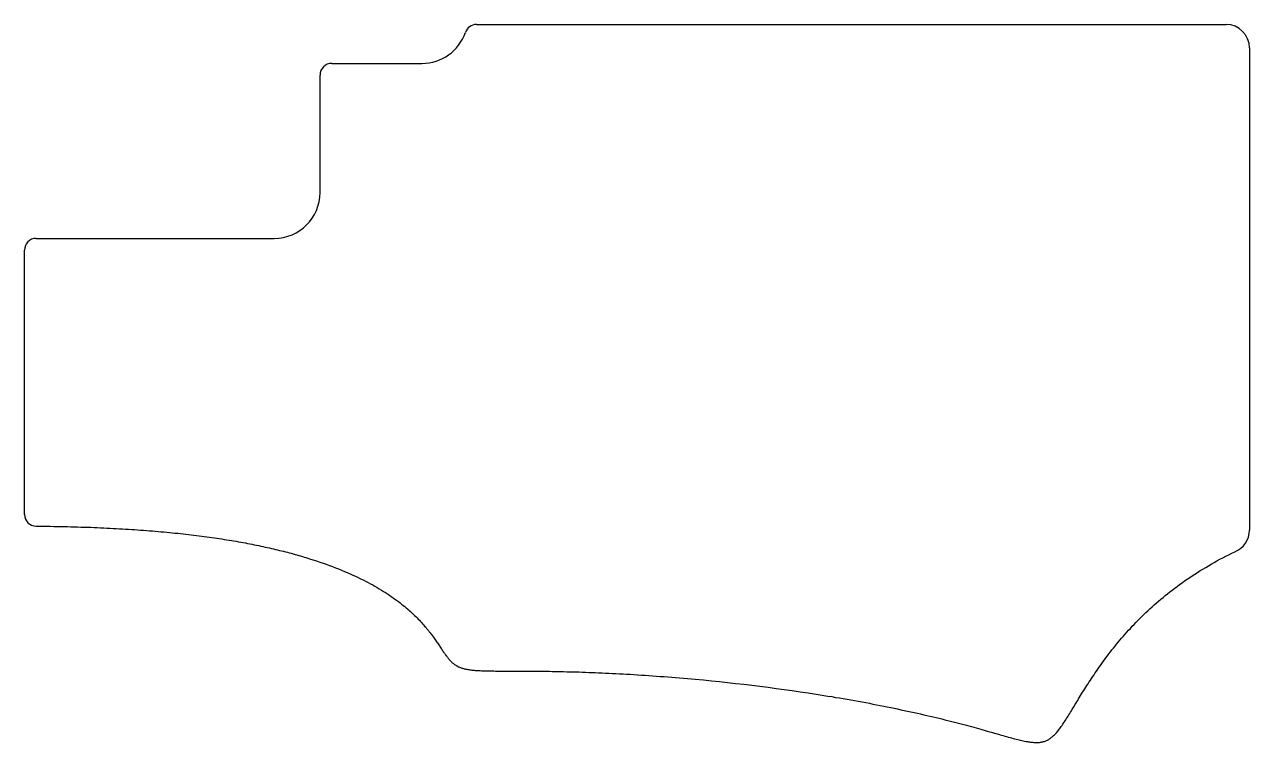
# Model space of a CAD drawing. Header units: millimetres. Extents: x -160 to -3, y -92 to 0.
import ezdxf

# ---------------------------------------------------------------- set-up
doc = ezdxf.new("R2010")
doc.units = ezdxf.units.MM
doc.layers.get('0').update_dxf_attribs({"linetype": 'CONTINUOUS'})

msp = doc.modelspace()

# ---------------------------------------------------------------- linework, layer by layer
for p, q in [((-102.4, 0), (-6, 0)), ((-3, -3), (-3, -65)), ((-121, -5), (-109.4, -5)), ((-122.5, -21.6), (-122.5, -6.5)), ((-159, -27.5), (-128.4, -27.5)), ((-160.5, -63), (-160.5, -29))]:
    msp.add_line(p, q)
msp.add_lwpolyline([(-159, -64.5), (-158.54, -64.5), (-158.09, -64.51), (-157.64, -64.51), (-157.19, -64.52), (-156.74, -64.53), (-156.3, -64.53), (-155.85, -64.54), (-155.41, -64.55), (-154.98, -64.56), (-154.54, -64.57), (-154.11, -64.58), (-153.68, -64.6), (-153.25, -64.61), (-152.82, -64.62), (-152.4, -64.64), (-151.98, -64.65), (-151.56, -64.67), (-151.15, -64.69), (-150.73, -64.7), (-150.32, -64.72), (-149.91, -64.74), (-149.51, -64.76), (-149.1, -64.78), (-148.7, -64.8), (-148.3, -64.83), (-147.9, -64.85), (-147.51, -64.87), (-147.11, -64.9), (-146.72, -64.92), (-146.34, -64.95), (-145.95, -64.98), (-145.57, -65), (-145.19, -65.03), (-144.81, -65.06), (-144.43, -65.09), (-144.06, -65.12), (-143.69, -65.15), (-143.32, -65.18), (-142.95, -65.21), (-142.58, -65.25), (-142.22, -65.28), (-141.86, -65.32), (-141.5, -65.35), (-141.15, -65.39), (-140.79, -65.42), (-140.44, -65.46), (-140.1, -65.5), (-139.75, -65.54), (-139.4, -65.58), (-139.06, -65.62), (-138.72, -65.66), (-138.38, -65.7), (-138.05, -65.74), (-137.72, -65.78), (-137.39, -65.83), (-137.06, -65.87), (-136.73, -65.92), (-136.41, -65.96), (-136.08, -66.01), (-135.77, -66.05), (-135.45, -66.1), (-135.13, -66.15), (-134.82, -66.2), (-134.51, -66.25), (-134.2, -66.3), (-133.89, -66.35), (-133.59, -66.4), (-133.29, -66.45), (-132.99, -66.5), (-132.69, -66.56), (-132.4, -66.61), (-132.1, -66.66), (-131.81, -66.72), (-131.52, -66.77), (-131.24, -66.83), (-130.95, -66.89), (-130.67, -66.94), (-130.39, -67), (-130.11, -67.06), (-129.84, -67.12), (-129.56, -67.18), (-129.29, -67.24), (-129.02, -67.3), (-128.76, -67.36), (-128.49, -67.42), (-128.23, -67.48), (-127.97, -67.54), (-127.71, -67.61), (-127.45, -67.67), (-127.2, -67.73), (-126.95, -67.8), (-126.7, -67.86), (-126.45, -67.93), (-126.2, -67.99), (-125.96, -68.06), (-125.72, -68.13), (-125.48, -68.2), (-125.24, -68.26), (-125, -68.33), (-124.77, -68.4), (-124.54, -68.47), (-124.31, -68.54), (-124.08, -68.61), (-123.85, -68.68), (-123.41, -68.82), (-122.97, -68.96), (-122.54, -69.11), (-122.11, -69.25), (-121.7, -69.4), (-121.29, -69.55), (-120.89, -69.7), (-120.5, -69.85), (-120.11, -70), (-119.73, -70.16), (-119.36, -70.31), (-119, -70.47), (-118.64, -70.62), (-118.29, -70.78), (-117.95, -70.94), (-117.61, -71.1), (-117.28, -71.26), (-116.96, -71.42), (-116.64, -71.58), (-116.33, -71.74), (-116.03, -71.9), (-115.73, -72.06), (-115.44, -72.23), (-115.16, -72.39), (-114.88, -72.55), (-114.61, -72.72), (-114.34, -72.88), (-114.08, -73.05), (-113.83, -73.21), (-113.58, -73.38), (-113.34, -73.54), (-113.1, -73.71), (-112.87, -73.87), (-112.65, -74.03), (-112.43, -74.2), (-112.21, -74.36), (-112.01, -74.52), (-111.8, -74.69), (-111.6, -74.85), (-111.41, -75.01), (-111.22, -75.17), (-111.04, -75.33), (-110.86, -75.49), (-110.69, -75.65), (-110.52, -75.81), (-110.35, -75.97), (-110.19, -76.13), (-110.03, -76.28), (-109.88, -76.44), (-109.73, -76.59), (-109.59, -76.74), (-109.45, -76.9), (-109.31, -77.05), (-109.18, -77.2), (-109.05, -77.35), (-108.92, -77.49), (-108.8, -77.64), (-108.68, -77.78), (-108.57, -77.93), (-108.45, -78.07), (-108.34, -78.21), (-108.24, -78.35), (-108.13, -78.49), (-108.03, -78.62), (-107.93, -78.76), (-107.84, -78.89), (-107.74, -79.02), (-107.65, -79.15), (-107.56, -79.27), (-107.48, -79.4), (-107.39, -79.52), (-107.31, -79.64), (-107.23, -79.76), (-107.15, -79.88), (-107.08, -79.99), (-107, -80.11), (-106.93, -80.22), (-106.85, -80.33), (-106.78, -80.43), (-106.71, -80.53), (-106.65, -80.64), (-106.58, -80.73), (-106.51, -80.83), (-106.45, -80.92), (-106.38, -81.02), (-106.32, -81.11), (-106.25, -81.19), (-106.19, -81.28), (-106.13, -81.36), (-106.06, -81.44), (-106, -81.52), (-105.94, -81.6), (-105.87, -81.67), (-105.81, -81.74), (-105.74, -81.81), (-105.68, -81.88), (-105.61, -81.94), (-105.55, -82.01), (-105.48, -82.07), (-105.41, -82.13), (-105.34, -82.18), (-105.27, -82.24), (-105.2, -82.29), (-105.12, -82.34), (-105.05, -82.39), (-104.97, -82.44), (-104.89, -82.48), (-104.81, -82.52), (-104.73, -82.57), (-104.64, -82.6), (-104.56, -82.64), (-104.46, -82.68), (-104.37, -82.71), (-104.27, -82.74), (-104.17, -82.77), (-104.07, -82.8), (-103.96, -82.83), (-103.85, -82.85), (-103.74, -82.88), (-103.62, -82.9), (-103.5, -82.92), (-103.38, -82.94), (-103.25, -82.96), (-103.12, -82.98), (-102.98, -83), (-102.84, -83.01), (-102.69, -83.03), (-102.54, -83.04), (-102.39, -83.05), (-102.23, -83.06), (-102.07, -83.07), (-101.9, -83.08), (-101.73, -83.09), (-101.55, -83.1), (-101.37, -83.1), (-101.18, -83.11), (-100.99, -83.11), (-100.8, -83.12), (-100.59, -83.12), (-100.38, -83.12), (-100.17, -83.12), (-99.95, -83.13), (-99.73, -83.13), (-99.49, -83.13), (-99.26, -83.13), (-99.02, -83.13), (-98.77, -83.13), (-98.52, -83.13), (-98.26, -83.13), (-97.99, -83.13), (-97.72, -83.13), (-97.45, -83.13), (-97.17, -83.13), (-96.88, -83.13), (-96.59, -83.14), (-96.29, -83.14), (-95.99, -83.14), (-95.68, -83.14), (-95.37, -83.14), (-95.05, -83.14), (-94.73, -83.14), (-94.39, -83.15), (-94.06, -83.15), (-93.72, -83.15), (-93.37, -83.16), (-93.02, -83.16), (-92.66, -83.17), (-92.3, -83.18), (-91.93, -83.18), (-91.56, -83.19), (-91.18, -83.2), (-90.79, -83.21), (-90.4, -83.22), (-90.01, -83.23), (-89.61, -83.24), (-89.2, -83.25), (-88.79, -83.27), (-88.38, -83.28), (-87.96, -83.3), (-87.54, -83.31), (-87.11, -83.33), (-86.68, -83.35), (-86.24, -83.37), (-85.8, -83.39), (-85.36, -83.41), (-84.91, -83.43), (-84.45, -83.45), (-84, -83.48), (-83.54, -83.5), (-83.08, -83.53), (-82.61, -83.55), (-82.14, -83.58), (-81.67, -83.61), (-81.19, -83.64), (-80.71, -83.67), (-80.23, -83.7), (-79.74, -83.74), (-79.26, -83.77), (-78.77, -83.81), (-78.27, -83.84), (-77.78, -83.88), (-77.28, -83.92), (-76.78, -83.96), (-76.28, -84), (-75.77, -84.05), (-75.26, -84.09), (-74.76, -84.13), (-74.25, -84.18), (-73.22, -84.28), (-72.19, -84.38), (-71.15, -84.48), (-70.11, -84.6), (-69.07, -84.71), (-68.03, -84.83), (-66.99, -84.96), (-65.94, -85.09), (-64.9, -85.22), (-63.86, -85.36), (-62.82, -85.5), (-61.79, -85.64), (-60.76, -85.79), (-59.74, -85.95), (-58.72, -86.1), (-58.22, -86.18), (-57.72, -86.26), (-57.21, -86.34), (-56.72, -86.42), (-56.22, -86.51), (-55.73, -86.59), (-55.23, -86.67), (-54.74, -86.76), (-54.26, -86.84), (-53.78, -86.93), (-53.3, -87.02), (-52.82, -87.1), (-52.34, -87.19), (-51.87, -87.28), (-51.41, -87.37), (-50.94, -87.46), (-50.49, -87.55), (-50.03, -87.64), (-49.58, -87.73), (-49.13, -87.82), (-48.69, -87.91), (-48.24, -88), (-47.81, -88.1), (-47.38, -88.19), (-46.95, -88.28), (-46.53, -88.37), (-46.11, -88.47), (-45.69, -88.56), (-45.28, -88.65), (-44.88, -88.74), (-44.48, -88.84), (-44.08, -88.93), (-43.69, -89.02), (-43.3, -89.11), (-42.92, -89.2), (-42.55, -89.29), (-42.18, -89.39), (-41.81, -89.48), (-41.45, -89.57), (-41.09, -89.66), (-40.74, -89.75), (-40.4, -89.84), (-40.06, -89.92), (-39.73, -90.01), (-39.4, -90.1), (-39.08, -90.19), (-38.76, -90.27), (-38.45, -90.36), (-38.15, -90.44), (-37.85, -90.53), (-37.56, -90.61), (-37.27, -90.69), (-36.99, -90.77), (-36.71, -90.85), (-36.44, -90.93), (-36.17, -91), (-35.91, -91.08), (-35.65, -91.15), (-35.4, -91.22), (-35.16, -91.29), (-34.92, -91.36), (-34.68, -91.43), (-34.45, -91.49), (-34.23, -91.56), (-34.01, -91.62), (-33.79, -91.68), (-33.58, -91.73), (-33.38, -91.79), (-33.18, -91.84), (-32.98, -91.89), (-32.79, -91.94), (-32.61, -91.98), (-32.43, -92.02), (-32.25, -92.06), (-32.08, -92.1), (-31.92, -92.14), (-31.75, -92.17), (-31.6, -92.2), (-31.44, -92.22), (-31.29, -92.24), (-31.15, -92.26), (-31.01, -92.28), (-30.87, -92.29), (-30.74, -92.3), (-30.61, -92.31), (-30.48, -92.32), (-30.36, -92.32), (-30.24, -92.31), (-30.12, -92.31), (-30.01, -92.3), (-29.89, -92.29), (-29.78, -92.27), (-29.68, -92.25), (-29.57, -92.23), (-29.47, -92.2), (-29.37, -92.17), (-29.27, -92.13), (-29.17, -92.1), (-29.08, -92.05), (-28.98, -92.01), (-28.89, -91.96), (-28.8, -91.91), (-28.71, -91.85), (-28.62, -91.79), (-28.53, -91.72), (-28.44, -91.65), (-28.35, -91.58), (-28.27, -91.5), (-28.18, -91.42), (-28.09, -91.34), (-28, -91.25), (-27.92, -91.15), (-27.83, -91.06), (-27.74, -90.95), (-27.65, -90.85), (-27.56, -90.73), (-27.47, -90.62), (-27.38, -90.5), (-27.29, -90.37), (-27.2, -90.25), (-27.1, -90.11), (-27.01, -89.98), (-26.91, -89.84), (-26.82, -89.69), (-26.72, -89.54), (-26.62, -89.39), (-26.52, -89.24), (-26.42, -89.08), (-26.32, -88.92), (-26.22, -88.75), (-26.11, -88.58), (-26.01, -88.41), (-25.9, -88.23), (-25.79, -88.05), (-25.68, -87.87), (-25.56, -87.68), (-25.45, -87.49), (-25.33, -87.3), (-25.21, -87.1), (-25.09, -86.9), (-24.97, -86.7), (-24.84, -86.5), (-24.72, -86.29), (-24.59, -86.08), (-24.45, -85.86), (-24.32, -85.65), (-24.18, -85.43), (-24.04, -85.21), (-23.9, -84.99), (-23.76, -84.76), (-23.61, -84.53), (-23.46, -84.31), (-23.31, -84.07), (-23.15, -83.84), (-22.99, -83.61), (-22.83, -83.37), (-22.67, -83.13), (-22.5, -82.89), (-22.33, -82.65), (-22.16, -82.41), (-21.99, -82.16), (-21.81, -81.92), (-21.63, -81.67), (-21.45, -81.42), (-21.26, -81.17), (-21.07, -80.92), (-20.88, -80.67), (-20.68, -80.42), (-20.48, -80.17), (-20.28, -79.92), (-20.08, -79.67), (-19.87, -79.41), (-19.66, -79.16), (-19.44, -78.91), (-19.22, -78.65), (-19, -78.4), (-18.78, -78.14), (-18.55, -77.89), (-18.32, -77.64), (-18.08, -77.38), (-17.84, -77.13), (-17.6, -76.87), (-17.35, -76.62), (-17.1, -76.37), (-16.85, -76.12), (-16.59, -75.87), (-16.33, -75.62), (-16.07, -75.37), (-15.8, -75.12), (-15.53, -74.87), (-15.26, -74.63), (-14.98, -74.38), (-14.7, -74.14), (-14.41, -73.9), (-14.12, -73.66), (-13.83, -73.42), (-13.53, -73.18), (-13.23, -72.94), (-12.93, -72.71), (-12.62, -72.47), (-12.31, -72.24), (-11.99, -72.01), (-11.67, -71.78), (-11.35, -71.55), (-11.02, -71.33), (-10.69, -71.1), (-10.36, -70.88), (-10.02, -70.66), (-9.68, -70.44), (-9.33, -70.22), (-8.98, -70.01), (-8.63, -69.8), (-8.27, -69.59), (-7.91, -69.38), (-7.55, -69.17), (-7.18, -68.97), (-6.81, -68.76), (-6.44, -68.56), (-6.06, -68.37), (-5.67, -68.17), (-5.29, -67.98), (-4.9, -67.79)])
for centre, radius, start, end in [((-102.4, -1.5), 1.5, 90, 161.0754), ((-109.4, 0.9), 5.9, 270, 341.0754), ((-6, -3), 3, 0, 90), ((-121, -6.5), 1.5, 90, 180), ((-128.4, -21.6), 5.9, -90, 0), ((-159, -29), 1.5, 90, 180), ((-158.99, -62.99), 1.51, 180.214, 269.8118), ((-5.99, -65.01), 2.99, -68.5477, 0.1157)]:
    msp.add_arc(centre, radius, start, end)

doc.saveas('drawing.dxf')
